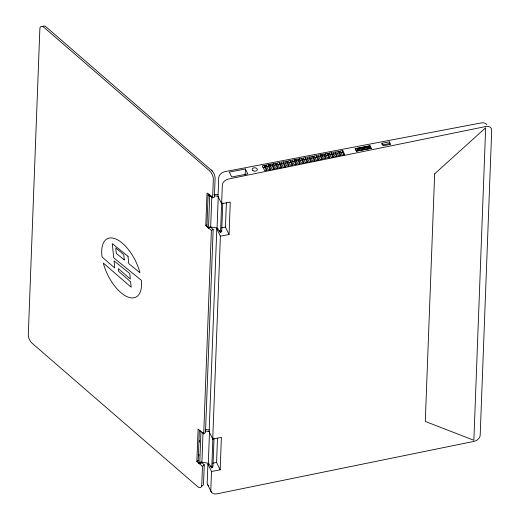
<?xml version="1.0" encoding="UTF-8"?>
<svg xmlns="http://www.w3.org/2000/svg" width="520" height="520" viewBox="0 0 520 520"><rect width="100%" height="100%" fill="white"/><g stroke="black" fill="none" stroke-linecap="round" stroke-linejoin="round"><path stroke-width="0.78" d="M43.089 26.266A6.506 3.107 64 0 1 46.319 27.086L212.322 171.08A6.506 3.107 64 0 1 215.098 178.38L214.396 197.047L212.615 197.867L213.317 179.147A6.526 3.12 64 0 0 209.508 170.761L44.038 27.398A6.526 3.12 64 0 0 39.852 28.866L28.295 334.841A6.526 3.12 64 0 0 32.104 343.232L197.574 486.59A6.526 3.12 64 0 0 201.76 485.128L202.469 466.414L196.872 461.565L198.1 429.046L203.697 433.894L205.504 432.367L213.167 229.469L210.327 227.006M203.697 433.894L211.386 230.386L205.79 225.537L207.019 193.018L212.615 197.867M209.242 194.454L208.097 195.006L206.901 226.642L208.5 228.026L210.665 226.974L217.067 227.988L220.525 232.642L221.715 231.153L222.787 202.761M198.848 455.904L198.913 454.279M199.368 442.124L199.433 440.499M208.689 195.455L208.754 193.83M208.5 228.026L209.69 196.391L208.097 195.006M199.745 463.281L200.941 431.639L199.349 430.261L198.153 461.897L199.745 463.281L201.91 462.222L208.319 463.242L211.776 467.896L212.959 466.407L214 438.828M210.665 226.974L211.828 196.144M201.91 462.222L203.041 432.211M200.889 461.851L204.275 464.789L203.573 483.444A6.506 3.107 64 0 1 201.416 485.973M209.144 463.86L207.909 464.1L207.201 482.749A6.506 4.641 -26 0 0 208.884 485.882M218.036 228.54L216.801 228.774L209.131 431.678L212.732 439.049L221.39 437.404L220.168 469.826L211.504 471.471L207.909 464.1M217.067 227.988L218.264 196.352L214.26 195.715M208.319 463.242L209.514 431.606L205.511 430.969M211.504 471.471L210.802 490.126A6.506 4.641 -26 0 0 216.801 493.863L473.811 441.422A6.506 4.641 -26 0 0 480.181 435.331L491.706 130.273A6.506 4.641 -26 0 0 485.706 126.535L228.703 178.978A6.506 4.641 -26 0 0 222.326 185.068L220.525 232.642M212.732 439.049L220.395 236.151L216.801 228.774M211.776 467.896L212.908 437.885M220.168 469.826L216.567 462.449L217.49 438.132M220.395 236.151L229.06 234.507L225.459 227.13L226.382 202.813M229.06 234.507L230.282 202.085L221.624 203.73L218.023 196.352L218.732 177.691A6.506 4.641 -26 0 1 225.102 171.6L481.234 122.909A6.506 4.641 -26 0 1 486.837 124.852M245.154 175.266L245.388 169.013L229.3 172.068L231.699 176.989L247.786 173.927L245.388 169.013M266.435 170.573L264.726 167.063L264.791 165.347L262.314 165.815L264.713 170.729L267.189 170.261L264.791 165.347M265.986 166.257L266.026 165.107L268.502 164.638L270.901 169.553L268.424 170.027L266.026 165.107M270.147 169.871L268.437 166.361L268.502 164.638M269.698 165.548L269.737 164.405L272.214 163.93L274.612 168.85L272.136 169.319L269.737 164.405M273.865 169.162L272.149 165.653L272.214 163.93M273.409 164.847L273.449 163.696L275.925 163.228L278.324 168.142L275.847 168.617L273.449 163.696M277.576 168.461L275.86 164.944L275.925 163.228M281.288 167.752L279.572 164.242L279.637 162.519L277.16 162.994L279.558 167.908L282.035 167.44L279.637 162.519M284.999 167.05L283.283 163.534L283.348 161.817L280.878 162.285L283.27 167.206L285.747 166.732L283.348 161.817M288.567 166.049L286.995 162.832L287.06 161.109L284.589 161.584L286.786 166.088L289.263 165.62L287.06 161.109M292.279 165.341L290.706 162.123L290.771 160.407L288.301 160.875L290.498 165.38L292.975 164.912L290.771 160.407M295.99 164.638L294.418 161.421L294.483 159.698L292.012 160.167L294.209 164.678L296.686 164.203L294.483 159.698M295.678 160.609L295.724 159.465L298.2 158.99L300.397 163.501L297.921 163.969L295.724 159.465M299.702 163.93L298.136 160.713L298.2 158.99M299.39 159.906L299.436 158.756L301.912 158.288L304.109 162.792L301.632 163.267L299.436 158.756M303.413 163.228L301.847 160.004L301.912 158.288M307.125 162.519L305.558 159.302L305.624 157.579L303.147 158.054L305.344 162.559L307.82 162.091L305.624 157.579M310.837 161.817L309.27 158.594L309.335 156.877L306.858 157.345L309.056 161.857L311.532 161.382L309.335 156.877M314.548 161.109L312.981 157.892L313.047 156.169L310.57 156.644L312.767 161.148L315.244 160.68L313.047 156.169M318.266 160.401L316.693 157.183L316.758 155.467L314.281 155.935L316.478 160.44L318.955 159.972L316.758 155.467M321.978 159.698L320.405 156.481L320.469 154.758L317.993 155.227L320.197 159.738L322.667 159.263L320.469 154.758M321.666 155.669L321.704 154.524L324.181 154.05L326.183 158.151L323.707 158.62L321.704 154.524M325.449 158.502L324.116 155.773L324.181 154.05M325.377 154.966L325.423 153.816L327.892 153.348L329.894 157.443L327.418 157.917L325.423 153.816M329.16 157.8L327.828 155.064L327.892 153.348M329.089 154.258L329.134 153.114L331.604 152.64L333.606 156.741L331.13 157.209L329.134 153.114M332.872 157.092L331.539 154.362L331.604 152.64M336.583 156.383L335.25 153.654L335.316 151.938L332.846 152.406L334.841 156.501L337.318 156.032L335.316 151.938M340.294 155.681L338.969 152.952L339.034 151.229L336.557 151.703L338.553 155.798L341.029 155.331L339.034 151.229M344.012 154.973L342.68 152.243L342.745 150.527L340.269 150.995L342.264 155.09L344.74 154.622L342.745 150.527M355.238 148.72L370.091 145.795L371.287 148.356L356.434 151.177L355.238 148.72L370.091 145.795L368.719 147.037L357.578 149.156L355.245 148.623L356.434 151.177M371.287 148.356L368.959 147.531L357.819 149.643L356.441 151.079L371.287 148.258M381.94 144.43L381.979 143.286L389.409 141.869L390.604 144.333L383.182 145.743L381.979 143.286M389.942 144.82L389.344 143.591L389.409 141.869M202.469 466.414L204.275 464.789M196.872 461.565L198.088 460.493M211.386 230.386L213.167 229.469M205.79 225.537L206.986 224.933M209.69 196.391L211.133 195.689M262.867 167.414L264.726 167.063M266.578 166.712L268.437 166.361M270.289 166.004L272.149 165.653M274.007 165.302L275.86 164.944M277.719 164.593L279.572 164.242M280.813 164.008L283.283 163.534M285.142 163.183L286.995 162.832M288.853 162.474L290.706 162.123M292.565 161.772L294.418 161.421M296.276 161.064L298.136 160.713M299.988 160.362L301.847 160.004M303.7 159.653L305.558 159.302M307.411 158.951L309.27 158.594M310.505 158.359L312.981 157.892M314.834 157.534L316.693 157.183M318.552 156.832L320.405 156.481M322.264 156.124L324.116 155.773M325.975 155.422L327.828 155.064M329.687 154.713L331.539 154.362M332.781 154.128L335.25 153.654M337.11 153.303L338.969 152.952M340.821 152.594L342.68 152.243M382.662 144.859L389.344 143.591M221.683 227.851L225.459 227.13M212.791 463.171L216.567 462.449M213.941 194.272L218.088 194.714M205.186 429.526L209.333 429.969M211.425 467.149L211.289 467.123A0.91 0.598 2.2 0 1 210.912 466.2M211.296 170.014L212.322 171.08M368.719 147.037L368.959 147.531M357.578 149.156L357.819 149.643M207.603 484.543L211.198 491.92M201.006 462.469A1.04 0.767 -11.1 0 1 199.862 463.444A1.04 0.767 -11.1 0 1 199.024 462.462M209.807 195.026A1.04 0.566 12.8 0 1 209.144 194.194M209.872 226.935A1.04 0.598 10.5 0 1 209.547 227.539A1.04 0.598 10.5 0 1 208.41 227.468M209.807 227.058A1.04 0.683 2.2 0 1 209.248 227.416M210.444 195.78A1.04 0.683 2.2 0 1 209.216 195.54A1.04 0.683 2.2 0 1 209.209 194.714M209.358 194.428A0.91 0.598 2.2 0 1 209.242 194.292M201.123 461.962A1.04 0.683 2.2 0 1 200.922 462.462M200.727 462.585A1.04 0.683 2.2 0 1 199.459 462.56M200.857 463.476A0.91 0.598 2.2 0 1 200.72 463.6A1.04 0.767 -11.1 0 0 201.025 463.3M199.44 463.613A0.91 0.598 2.2 0 1 199.141 463.197M220.239 231.511A0.903 0.592 2.2 0 1 219.583 230.659M221.254 230.75A0.903 0.592 2.2 0 1 221.292 231.056M221.208 231.595A0.903 0.592 2.2 0 1 220.688 231.894M220.22 231.907A0.903 0.592 2.2 0 1 219.7 230.925M221.24 231.147A0.903 0.592 2.2 0 1 221.28 231.452M199.258 463.645A1.04 0.767 -11.1 0 1 199.05 463.3M212.55 466.128A0.91 0.598 2.2 0 1 212.368 466.563M212.206 466.668A0.91 0.598 2.2 0 1 211.998 466.746M211.302 466.726A0.91 0.598 2.2 0 1 210.808 465.94M212.472 466.369A0.91 0.598 2.2 0 1 211.984 467.135M434.649 173.856L425.288 421.441L473.856 440.271L485.667 127.745L434.649 173.856M128.011 256.308L112.262 243.62L113.718 257.79L141.381 280.306A32.52 15.542 64 0 1 126.984 296.647A32.52 15.542 64 0 1 103.278 263.029L131.17 287.222L130.611 281.756L118.658 271.388L118.378 268.651L130.332 279.019L129.773 273.553L114.03 260.877L114.764 268.008L102.174 257.088L101.881 255.535A32.52 15.542 64 0 1 116.278 239.194A32.52 15.542 64 0 1 139.984 272.812L128.758 263.62L128.011 256.308M124.28 259.948L116.305 253.422L115.745 247.956L123.728 254.534L124.28 259.948M252.961 170.677A2.6 1.703 2.2 0 0 257.276 169.93A2.6 1.703 2.2 0 0 254 167.83A2.6 1.703 2.2 0 0 252.961 170.677"/></g></svg>
